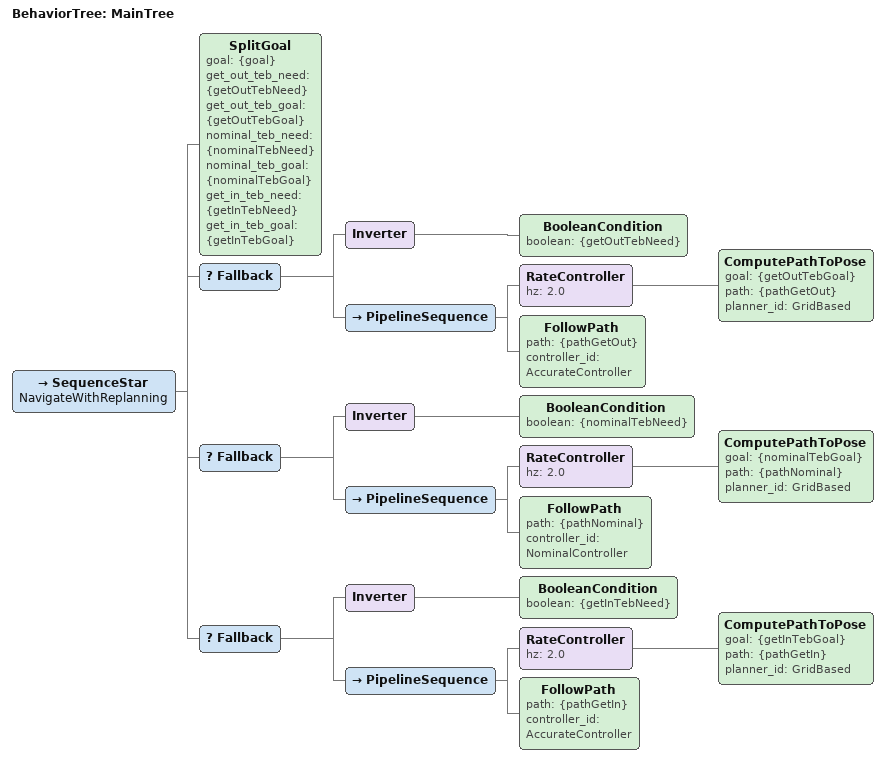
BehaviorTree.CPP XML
<!--
  This Behavior Tree replans the global path periodically at 1 Hz.
-->

<root main_tree_to_execute="MainTree">
  <BehaviorTree ID="MainTree">
    <SequenceStar name="NavigateWithReplanning">
      <SplitGoal goal="{goal}"
        get_out_teb_need="{getOutTebNeed}" get_out_teb_goal="{getOutTebGoal}"
        nominal_teb_need="{nominalTebNeed}" nominal_teb_goal="{nominalTebGoal}"
        get_in_teb_need="{getInTebNeed}" get_in_teb_goal="{getInTebGoal}"/>

      <Fallback>
        <Inverter>
          <BooleanCondition boolean="{getOutTebNeed}"/>
        </Inverter>

        <PipelineSequence>
          <RateController hz="2.0">
            <ComputePathToPose goal="{getOutTebGoal}" path="{pathGetOut}" planner_id="GridBased"/>
          </RateController>
          <FollowPath path="{pathGetOut}" controller_id="AccurateController"/>
        </PipelineSequence>
      </Fallback>

      <Fallback>
        <Inverter>
          <BooleanCondition boolean="{nominalTebNeed}"/>
        </Inverter>

        <PipelineSequence>
          <RateController hz="2.0">
            <ComputePathToPose goal="{nominalTebGoal}" path="{pathNominal}" planner_id="GridBased"/>
          </RateController>
          <FollowPath path="{pathNominal}" controller_id="NominalController"/>
        </PipelineSequence>
      </Fallback>

      <Fallback>
        <Inverter>
          <BooleanCondition boolean="{getInTebNeed}"/>
        </Inverter>
        <PipelineSequence>
          <RateController hz="2.0">
            <ComputePathToPose goal="{getInTebGoal}" path="{pathGetIn}" planner_id="GridBased"/>
          </RateController>
          <FollowPath path="{pathGetIn}" controller_id="AccurateController"/>
        </PipelineSequence>
      </Fallback>
    </SequenceStar>
  </BehaviorTree>
</root>
